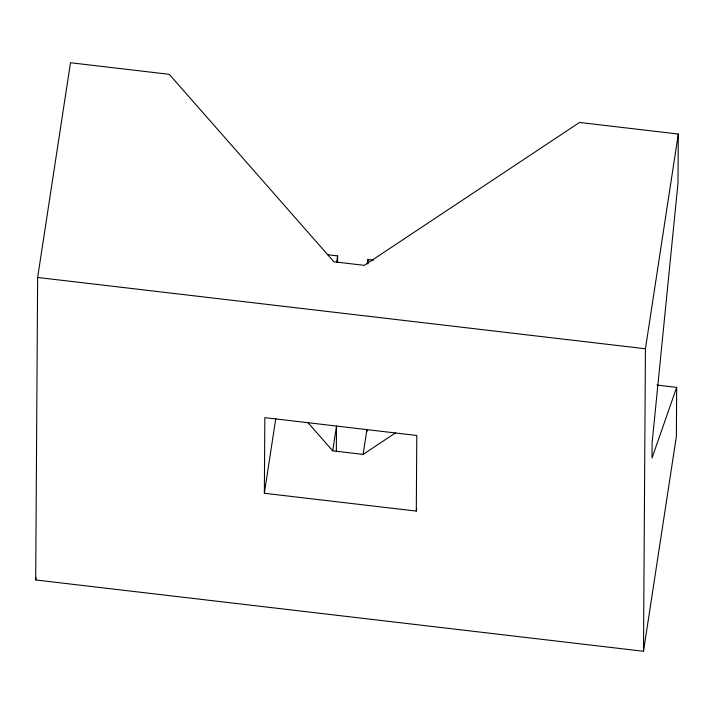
<?xml version="1.0" encoding="UTF-8"?>
<svg xmlns="http://www.w3.org/2000/svg" width="714" height="714" viewBox="0 0 714 714"><rect width="100%" height="100%" fill="white"/><g stroke="black" fill="none" stroke-linecap="round" stroke-linejoin="round"><path stroke-width="1.07" d="M676.676 387.381L676.363 436.531L643.501 651.266L35.7 579.964L37.637 277.469L70.499 62.734L169.263 74.327L333.929 261.788L364.318 265.349L579.536 122.451L678.3 134.036L677.988 183.195L652.105 442.903L652.007 458.022L676.676 387.381L656.925 385.06M264.35 493.267L264.84 417.645L416.789 435.469L416.307 511.09L264.35 493.267L275.809 418.386M336.348 451.641L336.508 426.062L332.715 450.837L363.105 454.407L395.386 432.97M337.552 262.582L337.597 255.915L327.735 254.755M366.88 431.854L366.898 429.632L363.105 454.407M367.96 263.93L367.987 259.477L373.467 260.119M643.501 651.266L645.438 348.771L678.3 134.036M35.7 579.964L36.039 577.76M336.606 262.377L337.597 255.915M367.326 263.787L367.987 259.477M416.307 511.09L416.637 508.886M37.637 277.469L645.438 348.771M308.02 422.724L332.715 450.837"/></g></svg>
